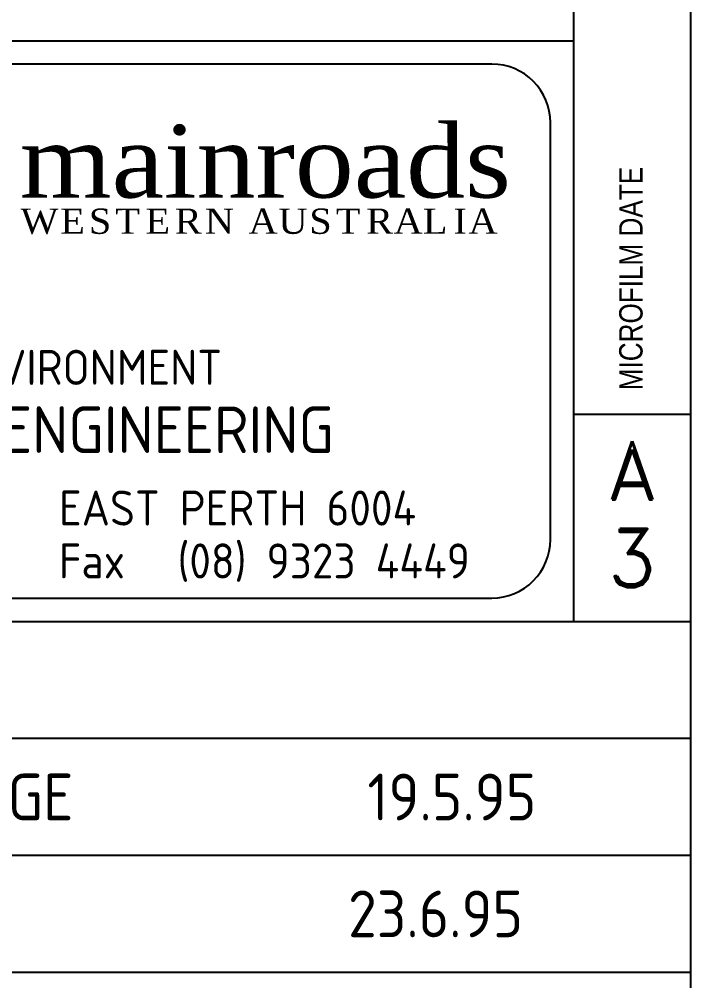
# Model space of a CAD drawing. Extents: x 0 to 420, y 0 to 297.
# Drawn here: x 386.79 to 415.5, y 41.63 to 82.76 of the extents above; entities that cross this region are included whole.
import ezdxf
from ezdxf.enums import TextEntityAlignment as Align

# ---------------------------------------------------------------- set-up
doc = ezdxf.new("R2010")
doc.units = 0
doc.header["$LTSCALE"] = 12
doc.header["$MEASUREMENT"] = 0
doc.layers.get('0').update_dxf_attribs({"linetype": 'CONTINUOUS'})
for name, color, linetype in [('TBLK18', 4, 'CONTINUOUS'), ('TBLK25', 1, 'CONTINUOUS'), ('TBLK35', 3, 'CONTINUOUS'), ('TBLK50', 7, 'CONTINUOUS')]:
    doc.layers.add(name, color=color, linetype=linetype)
doc.styles.add('HELVL', font='helvl.shx')
doc.styles.add('ISO', font='iso')
doc.styles.add('ROMAN', font='TIMES.TTF')
doc.styles.add('ROMAND', font='romand')

# ---------------------------------------------------------------- blocks, each defined once
blk = doc.blocks.new('A3BBLK')
at = {"layer": 'TBLK50'}
blk.add_line((415.5, 4.5), (415.5, 292.5), dxfattribs=at)
blk = doc.blocks.new('TBLK')
at = {"layer": 'TBLK35'}
for p, q in [((410.5, 57), (410.5, 292.5)), ((352.5, 81.841), (410.5, 81.841)), ((410.5, 65.868), (415.5, 65.868)), ((352.5, 57), (415.5, 57)), ((352.5, 52), (415.5, 52)), ((352.5, 47), (415.5, 47)), ((352.5, 42), (415.5, 42))]:
    blk.add_line(p, q, dxfattribs=at)
at = {"layer": 'TBLK50'}
blk.add_lwpolyline([(407, 80.841), (356, 80.841, 0.414214), (353.5, 78.341), (353.5, 60.5, 0.414214), (356, 58), (407, 58, 0.414214), (409.5, 60.5), (409.5, 78.341, 0.414214)], format="xyb", close=True, dxfattribs=at)
blk.add_blockref('A3BBLK', (0, 0))
at = {"layer": 'TBLK18', "style": 'ROMAN'}
for s, height, width, p in [('mainroads', 3.1192, 1.07, (386.813, 75.133)), ('W', 1.083, 1.05, (386.839, 73.581)), ('E', 1.083, 1.05, (388.542, 73.581)), ('S', 1.083, 1.05, (389.765, 73.581)), ('T', 1.083, 1.05, (390.894, 73.581)), ('E', 1.083, 1.05, (392.184, 73.581)), ('R', 1.083, 1.05, (393.439, 73.581)), ('N', 1.083, 1.05, (394.727, 73.581)), ('A', 1.083, 1.05, (396.591, 73.581)), ('U', 1.083, 1.05, (397.869, 73.581)), ('S', 1.083, 1.05, (399.191, 73.581)), ('T', 1.083, 1.05, (400.323, 73.581)), ('R', 1.083, 1.05, (401.621, 73.581)), ('A', 1.083, 1.05, (402.8, 73.581)), ('L', 1.083, 1.05, (404.046, 73.581)), ('I', 1.083, 1.05, (405.351, 73.581)), ('A', 1.083, 1.05, (405.996, 73.581))]:
    blk.add_text(s, height=height, dxfattribs=dict(at, width=width)).set_placement(p)
at = {"layer": 'TBLK18', "style": 'HELVL', "width": 0.8}
blk.add_text('MICROFILM DATE', height=1, rotation=90, dxfattribs=at).set_placement((413.439, 66.888))
at = {"layer": 'TBLK18', "style": 'ISO'}
blk.add_text('Fax', height=1.5, dxfattribs=at).set_placement((388.477, 58.836))
blk.add_attdef('MR_DIRECTORATE', text='', height=1.5, dxfattribs=at).set_placement((381.5, 67.119), align=Align.CENTER)
for tag, p in [('STREET_NAME', (355.514, 61.1)), ('SUBURB_POSTCODE', (388.488, 61.1)), ('TELEPHONE_NO.', (368.306, 58.836)), ('FAX_NO.', (393.555, 58.836))]:
    blk.add_attdef(tag, p, '', height=1.5, dxfattribs=at)
at = {"layer": 'TBLK25', "style": 'ISO'}
for tag, height, p in [('MR_BRANCH', 2, (381.5, 64.199)), ('ROAD_SECTION', 1.75, (384.5, 29.162)), ('SLK', 1.75, (384.5, 26.108)), ('CHAINAGE', 1.75, (384.5, 19.205)), ('DRG_TYPE_03', 1.75, (360.514, 11.498)), ('DRG_TYPE_02', 1.75, (360.514, 8.361)), ('DRG_TYPE_01', 1.75, (360.3, 5.421))]:
    blk.add_attdef(tag, text='', height=height, dxfattribs=at).set_placement(p, align=Align.CENTER)
for tag, p, height in [('FILE_NUMBER', (371.773, 53.237), 2.5), ('DESIGNED_/_DRAWN', (371.773, 48.487), 2), ('VERIFIED', (371.773, 43.487), 2), ('APPROVED', (371.773, 38.487), 2), ('LOCAL_AUTHORITY', (370.48, 16.733), 1.25)]:
    blk.add_attdef(tag, p, '', height=height, dxfattribs=at)
at = {"layer": 'TBLK35', "style": 'ROMAND'}
for s, p in [('A', (413, 62.209)), ('3', (413, 58.458))]:
    blk.add_text(s, height=2.5, dxfattribs=at).set_placement(p, align=Align.CENTER)
at = {"layer": 'TBLK35', "style": 'ISO', "width": 0.9}
for tag, p in [('ROAD_PROJECT&NUMBER', (384.5, 32.231)), ('DRAWING_DESCRIPTION', (384.5, 22.288))]:
    blk.add_attdef(tag, text='', height=2.5, dxfattribs=at).set_placement(p, align=Align.CENTER)
at = {"layer": 'TBLK50', "style": 'ISO'}
blk.add_attdef('DRG_NUMBER', (370.5, 6.021), '', height=5, dxfattribs=at)

msp = doc.modelspace()

# ---------------------------------------------------------------- block references
ref = msp.add_blockref('TBLK', (0, 0))
ref.add_attrib('DESIGNED_/_DRAWN', 'C. WOOLDRIDGE           19.5.95', (371.773, 48.487), dxfattribs={"layer": 'TBLK25', "height": 2, "style": 'ISO'})
ref.add_attrib('VERIFIED', 'K. TURNER               23.6.95', (371.773, 43.487), dxfattribs={"layer": 'TBLK25', "height": 2, "style": 'ISO'})
ref.add_attrib('SUBURB_POSTCODE', 'EAST PERTH 6004', (388.488, 61.1), dxfattribs={"layer": 'TBLK18', "height": 1.5, "style": 'ISO'})
ref.add_attrib('FAX_NO.', '(08) 9323 4449', (393.555, 58.836), dxfattribs={"layer": 'TBLK18', "height": 1.5, "style": 'ISO'})
ref.add_attrib('MR_BRANCH', 'ROAD AND TRAFFIC ENGINEERING', dxfattribs={"layer": 'TBLK25', "height": 2, "style": 'ISO'}).set_placement((381.5, 64.199), align=Align.CENTER)
ref.add_attrib('MR_DIRECTORATE', 'TECHNOLOGY AND ENVIRONMENT', dxfattribs={"layer": 'TBLK18', "height": 1.5, "style": 'ISO'}).set_placement((381.5, 67.119), align=Align.CENTER)

doc.saveas('drawing.dxf')
